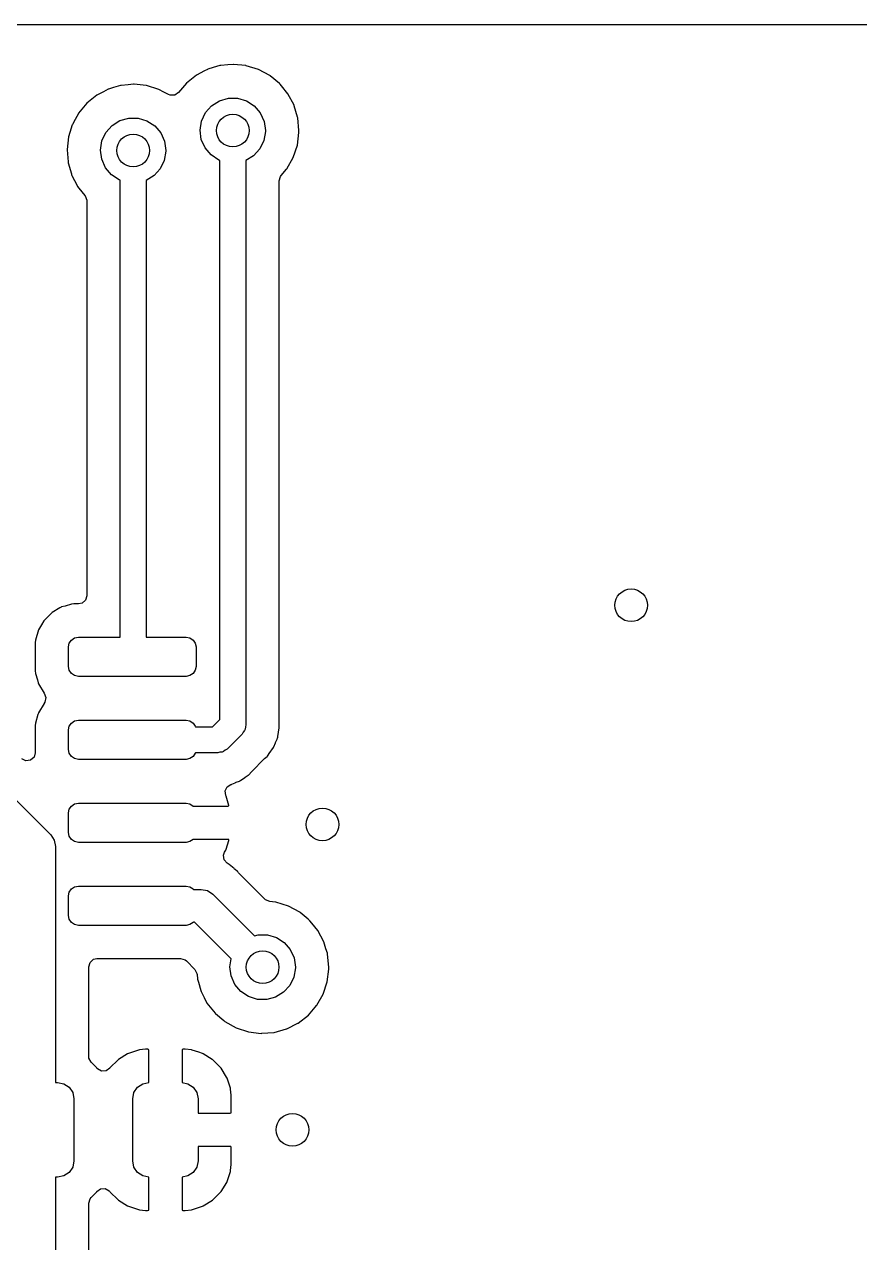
# Model space of a CAD drawing. Extents: x 63 to 234, y -148 to -41.
# Drawn here: x 182.48 to 195.27, y -59.28 to -40.64 of the extents above; entities that cross this region are included whole.
import ezdxf

# ---------------------------------------------------------------- set-up
doc = ezdxf.new("R2010")
doc.units = 0
doc.layers.add('BLACK', color=7, linetype='CONTINUOUS')

msp = doc.modelspace()

# ---------------------------------------------------------------- linework, layer by layer
at = {"layer": 'BLACK', "linetype": 'CONTINUOUS'}
for p, q in [((62.7415, -40.6405), (234.192, -40.6405)), ((185.243, -41.3531), (185.119, -41.4176)), ((185.289, -41.3289), (185.243, -41.3531)), ((185.294, -41.326), (185.289, -41.3289)), ((185.289, -41.3289), (185.289, -41.3289)), ((185.373, -41.3028), (185.294, -41.326)), ((185.478, -41.2719), (185.373, -41.3028)), ((185.484, -41.2702), (185.478, -41.2719)), ((185.478, -41.2719), (185.478, -41.2719)), ((185.49, -41.2696), (185.484, -41.2702)), ((185.599, -41.2598), (185.49, -41.2696)), ((185.49, -41.2696), (185.49, -41.2696)), ((185.681, -41.2522), (185.599, -41.2598)), ((185.687, -41.2529), (185.681, -41.2522)), ((185.872, -41.2723), (185.687, -41.2529)), ((185.687, -41.2529), (185.687, -41.2529)), ((185.878, -41.2729), (185.872, -41.2723)), ((185.872, -41.2723), (185.872, -41.2723)), ((186.067, -41.3314), (185.878, -41.2729)), ((186.241, -41.4255), (186.067, -41.3314)), ((184.075, -41.5646), (183.966, -41.5744)), ((184.157, -41.557), (184.075, -41.5646)), ((184.163, -41.5577), (184.157, -41.557)), ((184.348, -41.5771), (184.163, -41.5577)), ((184.163, -41.5577), (184.163, -41.5577)), ((184.965, -41.5416), (184.845, -41.685)), ((185.119, -41.4176), (184.965, -41.5416)), ((186.245, -41.4294), (186.241, -41.4255)), ((186.387, -41.5463), (186.245, -41.4294)), ((186.245, -41.4294), (186.245, -41.4294)), ((186.393, -41.5515), (186.387, -41.5463)), ((186.397, -41.5563), (186.393, -41.5515)), ((186.419, -41.5829), (186.397, -41.5563)), ((186.397, -41.5563), (186.397, -41.5563)), ((183.595, -41.7224), (183.441, -41.8464)), ((183.694, -41.6708), (183.595, -41.7224)), ((183.765, -41.6337), (183.694, -41.6708)), ((183.77, -41.6308), (183.765, -41.6337)), ((183.765, -41.6337), (183.765, -41.6337)), ((183.849, -41.6076), (183.77, -41.6308)), ((183.954, -41.5767), (183.849, -41.6076)), ((183.96, -41.575), (183.954, -41.5767)), ((183.954, -41.5767), (183.954, -41.5767)), ((183.966, -41.5744), (183.96, -41.575)), ((183.966, -41.5744), (183.966, -41.5744)), ((184.354, -41.5777), (184.348, -41.5771)), ((184.348, -41.5771), (184.348, -41.5771)), ((184.543, -41.6362), (184.354, -41.5777)), ((184.617, -41.6765), (184.543, -41.6362)), ((184.688, -41.7149), (184.617, -41.6765)), ((184.715, -41.7255), (184.688, -41.7149)), ((184.786, -41.7243), (184.715, -41.7255)), ((184.845, -41.685), (184.786, -41.7243)), ((186.518, -41.7048), (186.419, -41.5829)), ((186.611, -41.8794), (186.518, -41.7048)), ((183.441, -41.8464), (183.314, -41.9979)), ((185.256, -41.9911), (185.35, -41.8848)), ((185.35, -41.8848), (185.47, -41.8092)), ((185.47, -41.8092), (185.606, -41.7702)), ((185.606, -41.7702), (185.748, -41.7711)), ((185.748, -41.7711), (185.884, -41.8117)), ((185.884, -41.8117), (186.003, -41.8888)), ((186.003, -41.8888), (186.095, -41.9962)), ((186.613, -41.8853), (186.611, -41.8794)), ((186.665, -42.0589), (186.613, -41.8853)), ((183.261, -42.0942), (183.219, -42.1712)), ((183.311, -42.0033), (183.261, -42.0942)), ((183.314, -41.9979), (183.311, -42.0033)), ((183.311, -42.0033), (183.311, -42.0033)), ((183.826, -42.1896), (183.946, -42.114)), ((183.946, -42.114), (184.082, -42.075)), ((184.082, -42.075), (184.224, -42.0759)), ((184.224, -42.0759), (184.36, -42.1165)), ((184.36, -42.1165), (184.479, -42.1936)), ((185.174, -42.2595), (185.196, -42.1194)), ((185.196, -42.1194), (185.256, -41.9911)), ((186.095, -41.9962), (186.154, -42.1253)), ((186.154, -42.1253), (186.174, -42.2656)), ((186.668, -42.0688), (186.665, -42.0589)), ((186.687, -42.2656), (186.668, -42.0688)), ((183.18, -42.2941), (183.159, -42.3597)), ((183.217, -42.1771), (183.18, -42.2941)), ((183.219, -42.1712), (183.217, -42.1771)), ((183.217, -42.1771), (183.217, -42.1771)), ((183.672, -42.4242), (183.732, -42.2959)), ((183.732, -42.2959), (183.826, -42.1896)), ((184.479, -42.1936), (184.571, -42.301)), ((184.571, -42.301), (184.63, -42.4301)), ((185.192, -42.4001), (185.174, -42.2595)), ((186.174, -42.2778), (186.15, -42.4176)), ((186.174, -42.2656), (186.174, -42.2778)), ((186.662, -42.4901), (186.687, -42.2939)), ((186.687, -42.2939), (186.687, -42.2656)), ((183.159, -42.3597), (183.137, -42.5563)), ((183.65, -42.5643), (183.672, -42.4242)), ((184.63, -42.4301), (184.65, -42.5704)), ((185.25, -42.5298), (185.192, -42.4001)), ((186.15, -42.4176), (186.089, -42.5452)), ((186.6, -42.6778), (186.662, -42.4901)), ((183.137, -42.5563), (183.137, -42.5624)), ((183.137, -42.5624), (183.153, -42.745)), ((183.668, -42.7049), (183.65, -42.5643)), ((184.65, -42.5826), (184.626, -42.7224)), ((184.65, -42.5704), (184.65, -42.5826)), ((185.341, -42.6383), (185.25, -42.5298)), ((185.459, -42.7169), (185.341, -42.6383)), ((185.993, -42.6503), (185.874, -42.7236)), ((186.089, -42.5452), (185.993, -42.6503)), ((186.502, -42.8497), (186.6, -42.6778)), ((183.153, -42.745), (183.153, -42.7533)), ((183.153, -42.7533), (183.155, -42.7593)), ((183.155, -42.7593), (183.204, -42.9286)), ((183.726, -42.8346), (183.668, -42.7049)), ((183.817, -42.9431), (183.726, -42.8346)), ((184.565, -42.85), (184.469, -42.9551)), ((184.626, -42.7224), (184.565, -42.85)), ((185.474, -42.7217), (185.459, -42.7169)), ((185.474, -51.276), (185.474, -42.7217)), ((185.874, -42.7236), (185.874, -51.3591)), ((186.413, -42.9528), (186.498, -42.8544)), ((186.498, -42.8544), (186.502, -42.8497)), ((186.498, -42.8544), (186.498, -42.8544)), ((183.204, -42.9286), (183.208, -42.9434)), ((183.208, -42.9434), (183.213, -42.9528)), ((183.213, -42.9528), (183.291, -43.1058)), ((183.935, -43.0217), (183.817, -42.9431)), ((183.95, -43.0265), (183.935, -43.0217)), ((183.95, -50.0174), (183.95, -43.0265)), ((184.469, -42.9551), (184.35, -43.0284)), ((184.35, -43.0284), (184.35, -50.0174)), ((186.382, -43.0351), (186.403, -42.967)), ((186.382, -51.3342), (186.382, -43.0351)), ((186.403, -42.967), (186.413, -42.9528)), ((183.291, -43.1058), (183.298, -43.1194)), ((183.298, -43.1194), (183.384, -43.2279)), ((183.384, -43.2279), (183.414, -43.2658)), ((183.414, -43.2658), (183.441, -43.3316)), ((183.441, -43.3316), (183.441, -43.3441)), ((183.441, -43.3441), (183.441, -49.3829)), ((183.441, -49.3829), (183.421, -49.451)), ((183.028, -49.5694), (182.911, -49.6389)), ((183.047, -49.5583), (183.028, -49.5694)), ((183.055, -49.556), (183.047, -49.5583)), ((183.107, -49.5409), (183.055, -49.556)), ((183.055, -49.556), (183.055, -49.556)), ((183.207, -49.5118), (183.107, -49.5409)), ((183.213, -49.5113), (183.207, -49.5118)), ((183.242, -49.5091), (183.213, -49.5113)), ((183.213, -49.5113), (183.213, -49.5113)), ((183.244, -49.5089), (183.242, -49.5091)), ((183.242, -49.5091), (183.242, -49.5091)), ((183.315, -49.5089), (183.244, -49.5089)), ((183.368, -49.4975), (183.315, -49.5089)), ((183.421, -49.451), (183.368, -49.4975)), ((182.782, -49.7674), (182.746, -49.8286)), ((182.786, -49.7606), (182.782, -49.7674)), ((182.782, -49.7674), (182.782, -49.7674)), ((182.904, -49.6429), (182.786, -49.7606)), ((182.911, -49.6389), (182.904, -49.6429)), ((182.911, -49.6389), (182.911, -49.6389)), ((182.702, -49.9038), (182.655, -50.0636)), ((182.746, -49.8286), (182.702, -49.9038)), ((182.655, -50.0636), (182.652, -50.1009)), ((182.652, -50.1009), (182.652, -50.5339)), ((183.161, -50.1674), (183.172, -50.11)), ((183.172, -50.11), (183.205, -50.0613)), ((183.205, -50.0613), (183.253, -50.0288)), ((183.253, -50.0288), (183.311, -50.0174)), ((183.311, -50.0174), (183.95, -50.0174)), ((184.35, -50.0174), (184.961, -50.0174)), ((184.961, -50.0174), (185.018, -50.0288)), ((185.018, -50.0288), (185.067, -50.0613)), ((185.067, -50.0613), (185.099, -50.11)), ((185.099, -50.11), (185.111, -50.1674)), ((183.161, -50.4674), (183.161, -50.1674)), ((185.111, -50.1674), (185.111, -50.4674)), ((183.172, -50.5248), (183.161, -50.4674)), ((185.111, -50.4674), (185.099, -50.5248)), ((182.652, -50.5339), (182.655, -50.5712)), ((182.655, -50.5712), (182.684, -50.6712)), ((182.684, -50.6712), (182.698, -50.7168)), ((183.205, -50.5735), (183.172, -50.5248)), ((183.253, -50.606), (183.205, -50.5735)), ((183.311, -50.6174), (183.253, -50.606)), ((184.961, -50.6174), (183.311, -50.6174)), ((185.018, -50.606), (184.961, -50.6174)), ((185.067, -50.5735), (185.018, -50.606)), ((185.099, -50.5248), (185.067, -50.5735)), ((182.698, -50.7168), (182.702, -50.731)), ((182.702, -50.731), (182.786, -50.8742)), ((182.786, -50.8742), (182.789, -50.8769)), ((182.789, -50.8769), (182.814, -50.9413)), ((182.786, -51.0306), (182.702, -51.1738)), ((182.79, -51.0267), (182.786, -51.0306)), ((182.8, -51.0109), (182.79, -51.0267)), ((182.814, -50.9413), (182.8, -51.0109)), ((182.693, -51.2029), (182.655, -51.3336)), ((182.699, -51.1814), (182.693, -51.2029)), ((182.702, -51.1738), (182.699, -51.1814)), ((182.699, -51.1814), (182.699, -51.1814)), ((181.253, -51.4106), (182.888, -53.0448)), ((182.655, -51.3336), (182.652, -51.3709)), ((182.652, -51.3709), (182.652, -51.7862)), ((183.161, -51.4374), (183.172, -51.38)), ((183.161, -51.7374), (183.161, -51.4374)), ((183.172, -51.38), (183.205, -51.3313)), ((183.205, -51.3313), (183.253, -51.2988)), ((183.253, -51.2988), (183.311, -51.2874)), ((183.311, -51.2874), (184.961, -51.2874)), ((184.961, -51.2874), (185.018, -51.2988)), ((185.018, -51.2988), (185.067, -51.3313)), ((185.067, -51.3313), (185.099, -51.38)), ((185.099, -51.38), (185.101, -51.3874)), ((185.101, -51.3874), (185.363, -51.3874)), ((185.363, -51.3874), (185.474, -51.276)), ((185.854, -51.4458), (185.833, -51.4719)), ((185.857, -51.4346), (185.854, -51.4458)), ((185.863, -51.4249), (185.857, -51.4346)), ((185.867, -51.3917), (185.863, -51.4249)), ((185.874, -51.3591), (185.867, -51.3917)), ((186.375, -51.4664), (186.385, -51.4111)), ((186.383, -51.3414), (186.382, -51.3342)), ((186.386, -51.4036), (186.383, -51.3414)), ((186.385, -51.4111), (186.386, -51.4036)), ((185.815, -51.5002), (185.587, -51.7291)), ((185.833, -51.4719), (185.815, -51.5002)), ((186.303, -51.6961), (186.326, -51.6365)), ((186.326, -51.6365), (186.329, -51.6304)), ((186.329, -51.6304), (186.352, -51.5792)), ((186.352, -51.5792), (186.355, -51.5722)), ((186.355, -51.5722), (186.356, -51.5648)), ((186.356, -51.5648), (186.357, -51.5622)), ((186.357, -51.5622), (186.362, -51.546)), ((186.362, -51.546), (186.363, -51.5434)), ((186.363, -51.5434), (186.365, -51.5363)), ((186.365, -51.5363), (186.374, -51.4729)), ((186.374, -51.4729), (186.375, -51.4664)), ((182.652, -51.7862), (182.632, -51.8543)), ((183.172, -51.7948), (183.161, -51.7374)), ((183.205, -51.8435), (183.172, -51.7948)), ((185.099, -51.7948), (185.067, -51.8435)), ((185.101, -51.7874), (185.099, -51.7948)), ((185.445, -51.7874), (185.101, -51.7874)), ((185.478, -51.78), (185.445, -51.7874)), ((185.511, -51.7763), (185.478, -51.78)), ((185.521, -51.7702), (185.511, -51.7763)), ((185.532, -51.7676), (185.521, -51.7702)), ((185.558, -51.7468), (185.532, -51.7676)), ((185.587, -51.7291), (185.558, -51.7468)), ((186.204, -51.8364), (186.241, -51.7841)), ((186.241, -51.7841), (186.245, -51.7788)), ((186.245, -51.7788), (186.284, -51.7285)), ((186.284, -51.7285), (186.288, -51.7216)), ((186.288, -51.7216), (186.289, -51.7193)), ((186.289, -51.7193), (186.297, -51.7046)), ((186.297, -51.7046), (186.299, -51.7023)), ((186.299, -51.7023), (186.303, -51.6961)), ((182.508, -51.9109), (182.444, -51.8815)), ((182.579, -51.9008), (182.508, -51.9109)), ((182.632, -51.8543), (182.579, -51.9008)), ((183.253, -51.876), (183.205, -51.8435)), ((183.311, -51.8874), (183.253, -51.876)), ((184.961, -51.8874), (183.311, -51.8874)), ((185.018, -51.876), (184.961, -51.8874)), ((185.067, -51.8435), (185.018, -51.876)), ((185.964, -52.071), (186.155, -51.8802)), ((186.155, -51.8802), (186.161, -51.8744)), ((186.161, -51.8744), (186.199, -51.8414)), ((186.199, -51.8414), (186.204, -51.8364)), ((186.199, -51.8414), (186.199, -51.8414)), ((185.809, -52.2017), (185.859, -52.1628)), ((185.859, -52.1628), (185.865, -52.1589)), ((185.865, -52.1589), (185.911, -52.1271)), ((185.911, -52.1271), (185.917, -52.1228)), ((185.911, -52.1271), (185.911, -52.1271)), ((185.917, -52.1228), (185.959, -52.0762)), ((185.959, -52.0762), (185.964, -52.071)), ((185.559, -52.3714), (185.59, -52.3074)), ((185.567, -52.4419), (185.559, -52.3714)), ((185.59, -52.3074), (185.646, -52.2716)), ((185.646, -52.2716), (185.652, -52.2706)), ((185.652, -52.2706), (185.659, -52.2676)), ((185.659, -52.2676), (185.71, -52.245)), ((185.659, -52.2676), (185.659, -52.2676)), ((185.71, -52.245), (185.716, -52.2425)), ((185.716, -52.2425), (185.726, -52.239)), ((185.726, -52.239), (185.776, -52.2199)), ((185.776, -52.2199), (185.782, -52.2156)), ((185.782, -52.2156), (185.785, -52.2143)), ((185.785, -52.2143), (185.799, -52.2061)), ((185.799, -52.2061), (185.802, -52.2048)), ((185.802, -52.2048), (185.809, -52.2017)), ((183.205, -52.6013), (183.253, -52.5688)), ((183.253, -52.5688), (183.311, -52.5574)), ((183.311, -52.5574), (184.961, -52.5574)), ((184.961, -52.5574), (185.018, -52.5688)), ((185.018, -52.5688), (185.067, -52.6013)), ((185.572, -52.4516), (185.567, -52.4419)), ((185.612, -52.5915), (185.572, -52.4516)), ((183.161, -52.7074), (183.172, -52.65)), ((183.161, -53.0074), (183.161, -52.7074)), ((183.172, -52.65), (183.205, -52.6013)), ((185.067, -52.6013), (185.068, -52.6034)), ((185.068, -52.6034), (185.598, -52.6034)), ((185.598, -52.6034), (185.611, -52.5994)), ((185.611, -52.5994), (185.612, -52.5915)), ((182.888, -53.0448), (182.942, -53.1259)), ((182.942, -53.1259), (182.961, -53.2216)), ((183.172, -53.0648), (183.161, -53.0074)), ((183.205, -53.1135), (183.172, -53.0648)), ((183.253, -53.146), (183.205, -53.1135)), ((185.067, -53.1135), (185.018, -53.146)), ((185.068, -53.1114), (185.067, -53.1135)), ((185.603, -53.1114), (185.068, -53.1114)), ((185.572, -53.2632), (185.611, -53.1288)), ((185.611, -53.1147), (185.603, -53.1114)), ((185.611, -53.1288), (185.611, -53.1147)), ((182.961, -53.2216), (182.961, -53.2216)), ((182.961, -53.2216), (182.961, -56.8314)), ((183.311, -53.1574), (183.253, -53.146)), ((184.961, -53.1574), (183.311, -53.1574)), ((185.018, -53.146), (184.961, -53.1574)), ((185.532, -53.3546), (185.549, -53.3062)), ((185.549, -53.3062), (185.565, -53.2776)), ((185.565, -53.2776), (185.572, -53.2632)), ((185.543, -53.4247), (185.532, -53.3546)), ((185.59, -53.4763), (185.543, -53.4247)), ((185.593, -53.4777), (185.59, -53.4763)), ((185.598, -53.4822), (185.593, -53.4777)), ((185.604, -53.4854), (185.598, -53.4822)), ((185.609, -53.4887), (185.604, -53.4854)), ((185.615, -53.4921), (185.609, -53.4887)), ((185.621, -53.4968), (185.615, -53.4921)), ((185.671, -53.5393), (185.621, -53.4968)), ((185.621, -53.4968), (185.621, -53.4968)), ((185.674, -53.5421), (185.671, -53.5393)), ((185.69, -53.5549), (185.674, -53.5421)), ((185.696, -53.5597), (185.69, -53.5549)), ((185.702, -53.5654), (185.696, -53.5597)), ((185.71, -53.5724), (185.702, -53.5654)), ((185.744, -53.6018), (185.71, -53.5724)), ((185.75, -53.6066), (185.744, -53.6018)), ((185.744, -53.6018), (185.744, -53.6018)), ((185.754, -53.6125), (185.75, -53.6066)), ((185.763, -53.6241), (185.754, -53.6125)), ((185.754, -53.6125), (185.754, -53.6125)), ((185.775, -53.6385), (185.763, -53.6241)), ((186.165, -54.0284), (185.775, -53.6385)), ((183.172, -53.92), (183.205, -53.8713)), ((183.205, -53.8713), (183.253, -53.8388)), ((183.253, -53.8388), (183.311, -53.8274)), ((183.311, -53.8274), (184.961, -53.8274)), ((184.961, -53.8274), (185.018, -53.8388)), ((185.018, -53.8388), (185.067, -53.8713)), ((185.067, -53.8713), (185.071, -53.8774)), ((183.161, -53.9774), (183.172, -53.92)), ((183.161, -54.2774), (183.161, -53.9774)), ((185.071, -53.8774), (185.191, -53.8774)), ((185.191, -53.8774), (185.287, -53.8964)), ((185.287, -53.8964), (185.368, -53.9506)), ((185.368, -53.9506), (186.006, -54.5883)), ((186.175, -54.0376), (186.165, -54.0284)), ((186.241, -54.0646), (186.175, -54.0376)), ((186.282, -54.0689), (186.241, -54.0646)), ((186.329, -54.0739), (186.282, -54.0689)), ((186.335, -54.0745), (186.329, -54.0739)), ((186.329, -54.0739), (186.329, -54.0739)), ((186.524, -54.133), (186.335, -54.0745)), ((186.698, -54.2271), (186.524, -54.133)), ((186.703, -54.231), (186.698, -54.2271)), ((186.825, -54.3325), (186.703, -54.231)), ((186.703, -54.231), (186.703, -54.231)), ((183.172, -54.3348), (183.161, -54.2774)), ((183.205, -54.3835), (183.172, -54.3348)), ((183.253, -54.416), (183.205, -54.3835)), ((183.311, -54.4274), (183.253, -54.416)), ((184.961, -54.4274), (183.311, -54.4274)), ((185.018, -54.416), (184.961, -54.4274)), ((185.067, -54.3835), (185.018, -54.416)), ((185.071, -54.3774), (185.067, -54.3835)), ((185.088, -54.3774), (185.071, -54.3774)), ((185.65, -54.9397), (185.088, -54.3774)), ((186.85, -54.3531), (186.825, -54.3325)), ((186.854, -54.3579), (186.85, -54.3531)), ((186.883, -54.3933), (186.854, -54.3579)), ((186.854, -54.3579), (186.854, -54.3579)), ((186.975, -54.5064), (186.883, -54.3933)), ((186.006, -54.5883), (186.063, -54.5718)), ((186.063, -54.5718), (186.205, -54.5727)), ((186.205, -54.5727), (186.341, -54.6133)), ((186.341, -54.6133), (186.46, -54.6904)), ((187.068, -54.681), (186.975, -54.5064)), ((186.46, -54.6904), (186.552, -54.7978)), ((186.552, -54.7978), (186.611, -54.9269)), ((187.1, -54.7868), (187.068, -54.681)), ((187.121, -54.8552), (187.1, -54.7868)), ((183.469, -55.0619), (183.489, -54.9938)), ((183.489, -54.9938), (183.543, -54.9473)), ((183.543, -54.9473), (183.595, -54.9359)), ((183.595, -54.9359), (184.875, -54.9359)), ((184.875, -54.9359), (184.943, -54.9559)), ((184.943, -54.9559), (184.964, -54.9728)), ((184.964, -54.9728), (185.092, -55.1007)), ((185.631, -55.0611), (185.65, -54.9397)), ((186.611, -54.9269), (186.631, -55.0672)), ((187.125, -54.8704), (187.121, -54.8552)), ((187.145, -55.0672), (187.125, -54.8704)), ((183.469, -56.433), (183.469, -55.0619)), ((185.092, -55.1007), (185.126, -55.163)), ((185.126, -55.163), (185.129, -55.1793)), ((185.129, -55.1793), (185.134, -55.2435)), ((185.65, -55.2017), (185.631, -55.0611)), ((186.631, -55.0794), (186.608, -55.2192)), ((186.631, -55.0672), (186.631, -55.0794)), ((187.119, -55.2917), (187.144, -55.0955)), ((187.144, -55.0955), (187.145, -55.0672)), ((185.134, -55.2435), (185.134, -55.2501)), ((185.134, -55.2501), (185.148, -55.2981)), ((185.148, -55.2981), (185.185, -55.4262)), ((185.707, -55.3314), (185.65, -55.2017)), ((185.798, -55.4399), (185.707, -55.3314)), ((186.546, -55.3468), (186.451, -55.4519)), ((186.608, -55.2192), (186.546, -55.3468)), ((187.057, -55.4794), (187.119, -55.2917)), ((185.185, -55.4262), (185.189, -55.4402)), ((185.189, -55.4402), (185.203, -55.468)), ((185.203, -55.468), (185.236, -55.5322)), ((185.236, -55.5322), (185.279, -55.6162)), ((185.916, -55.5185), (185.798, -55.4399)), ((186.051, -55.5608), (185.916, -55.5185)), ((186.33, -55.5261), (186.193, -55.5634)), ((186.451, -55.4519), (186.33, -55.5261)), ((186.959, -55.6513), (187.057, -55.4794)), ((185.279, -55.6162), (185.402, -55.7712)), ((186.193, -55.5634), (186.051, -55.5608)), ((186.83, -55.8011), (186.933, -55.6819)), ((186.933, -55.6819), (186.955, -55.656)), ((186.955, -55.656), (186.959, -55.6513)), ((186.955, -55.656), (186.955, -55.656)), ((185.402, -55.7712), (185.407, -55.7751)), ((185.407, -55.7751), (185.407, -55.7751)), ((185.407, -55.7751), (185.536, -55.8851)), ((185.536, -55.8851), (185.553, -55.8993)), ((185.553, -55.8993), (185.725, -55.9958)), ((186.503, -56.0092), (186.669, -55.9256)), ((186.669, -55.9256), (186.674, -55.9228)), ((186.669, -55.9256), (186.669, -55.9256)), ((186.674, -55.9228), (186.83, -55.8011)), ((185.725, -55.9958), (185.914, -56.0569)), ((185.914, -56.0569), (186.11, -56.0804)), ((186.11, -56.0804), (186.116, -56.0799)), ((186.116, -56.0799), (186.301, -56.0657)), ((186.116, -56.0799), (186.116, -56.0799)), ((186.301, -56.0657), (186.307, -56.0652)), ((186.301, -56.0657), (186.301, -56.0657)), ((186.307, -56.0652), (186.498, -56.012)), ((186.498, -56.012), (186.503, -56.0092)), ((186.503, -56.0092), (186.503, -56.0092)), ((183.472, -56.4599), (183.469, -56.433)), ((183.506, -56.5222), (183.472, -56.4599)), ((183.925, -56.4795), (183.914, -56.4885)), ((184.063, -56.3942), (183.925, -56.4795)), ((184.076, -56.388), (184.063, -56.3942)), ((184.23, -56.3365), (184.076, -56.388)), ((184.244, -56.3337), (184.23, -56.3365)), ((184.339, -56.3237), (184.244, -56.3337)), ((184.346, -56.3234), (184.339, -56.3237)), ((184.375, -56.3234), (184.346, -56.3234)), ((184.383, -56.3251), (184.375, -56.3234)), ((184.384, -56.3263), (184.383, -56.3251)), ((184.389, -56.3415), (184.384, -56.3263)), ((184.389, -56.8322), (184.389, -56.3415)), ((184.898, -56.3293), (184.897, -56.3369)), ((184.897, -56.3369), (184.897, -56.8322)), ((184.9, -56.3279), (184.898, -56.3293)), ((184.915, -56.3234), (184.9, -56.3279)), ((184.94, -56.3234), (184.915, -56.3234)), ((184.946, -56.3237), (184.94, -56.3234)), ((185.041, -56.3334), (184.946, -56.3237)), ((185.054, -56.3363), (185.041, -56.3334)), ((185.155, -56.3699), (185.054, -56.3363)), ((185.208, -56.3874), (185.155, -56.3699)), ((185.222, -56.3936), (185.208, -56.3874)), ((185.36, -56.4786), (185.222, -56.3936)), ((185.371, -56.4877), (185.36, -56.4786)), ((183.591, -56.6071), (183.506, -56.5222)), ((183.595, -56.613), (183.591, -56.6071)), ((183.602, -56.6208), (183.595, -56.613)), ((183.663, -56.6565), (183.602, -56.6208)), ((183.734, -56.6532), (183.663, -56.6565)), ((183.792, -56.6122), (183.734, -56.6532)), ((183.799, -56.6032), (183.792, -56.6122)), ((183.914, -56.4885), (183.799, -56.6032)), ((185.486, -56.6022), (185.371, -56.4877)), ((185.495, -56.6136), (185.486, -56.6022)), ((185.58, -56.7514), (185.495, -56.6136)), ((182.961, -56.8314), (182.993, -56.8314)), ((182.993, -56.8314), (183.088, -56.8504)), ((183.088, -56.8504), (183.17, -56.9046)), ((184.216, -56.9046), (184.297, -56.8504)), ((184.297, -56.8504), (184.389, -56.8322)), ((184.897, -56.8322), (184.988, -56.8504)), ((184.988, -56.8504), (185.07, -56.9046)), ((185.586, -56.7646), (185.58, -56.7514)), ((185.638, -56.9188), (185.586, -56.7646)), ((183.17, -56.9046), (183.224, -56.9857)), ((183.224, -56.9857), (183.243, -57.0814)), ((184.143, -57.0814), (184.162, -56.9857)), ((184.162, -56.9857), (184.216, -56.9046)), ((185.07, -56.9046), (185.124, -56.9857)), ((185.124, -56.9857), (185.143, -57.0814)), ((185.641, -56.9322), (185.638, -56.9188)), ((185.65, -57.0278), (185.641, -56.9322)), ((185.651, -57.0343), (185.65, -57.0278)), ((185.651, -57.2889), (185.651, -57.0343)), ((183.243, -57.0814), (183.243, -58.0314)), ((184.143, -58.0314), (184.143, -57.0814)), ((185.143, -57.0814), (185.143, -57.3024)), ((185.143, -57.3024), (185.633, -57.3024)), ((185.633, -57.3024), (185.648, -57.2979)), ((185.648, -57.2979), (185.649, -57.2965)), ((185.649, -57.2965), (185.651, -57.2889)), ((185.637, -57.8104), (185.143, -57.8104)), ((185.143, -57.8104), (185.143, -58.0314)), ((185.645, -57.8121), (185.637, -57.8104)), ((185.646, -57.8133), (185.645, -57.8121)), ((185.651, -57.8285), (185.646, -57.8133)), ((185.651, -58.0785), (185.651, -57.8285)), ((183.224, -58.1271), (183.17, -58.2082)), ((183.243, -58.0314), (183.224, -58.1271)), ((184.162, -58.1271), (184.143, -58.0314)), ((184.216, -58.2082), (184.162, -58.1271)), ((185.124, -58.1271), (185.07, -58.2082)), ((185.143, -58.0314), (185.124, -58.1271)), ((185.641, -58.1793), (185.65, -58.085)), ((185.65, -58.085), (185.651, -58.0785)), ((182.993, -58.2814), (182.961, -58.2814)), ((182.961, -58.2814), (182.961, -65.0052)), ((183.088, -58.2624), (182.993, -58.2814)), ((183.17, -58.2082), (183.088, -58.2624)), ((184.297, -58.2624), (184.216, -58.2082)), ((184.389, -58.2806), (184.297, -58.2624)), ((184.389, -58.7759), (184.389, -58.2806)), ((184.988, -58.2624), (184.897, -58.2806)), ((184.897, -58.2806), (184.897, -58.7713)), ((185.07, -58.2082), (184.988, -58.2624)), ((185.581, -58.3602), (185.587, -58.347)), ((185.587, -58.347), (185.638, -58.1927)), ((185.638, -58.1927), (185.641, -58.1793)), ((183.506, -58.5908), (183.587, -58.5099)), ((183.587, -58.5099), (183.592, -58.5047)), ((183.587, -58.5099), (183.587, -58.5099)), ((183.592, -58.5047), (183.595, -58.5002)), ((183.595, -58.5002), (183.652, -58.4596)), ((183.652, -58.4596), (183.723, -58.4563)), ((183.723, -58.4563), (183.784, -58.492)), ((183.784, -58.492), (183.792, -58.5005)), ((183.792, -58.5005), (183.8, -58.5106)), ((183.8, -58.5106), (183.915, -58.6251)), ((185.372, -58.6243), (185.487, -58.5096)), ((185.487, -58.5096), (185.496, -58.4982)), ((185.496, -58.4982), (185.581, -58.3602)), ((183.469, -58.6798), (183.489, -58.6117)), ((183.469, -60.5589), (183.469, -58.6798)), ((183.489, -58.6117), (183.506, -58.5908)), ((183.915, -58.6251), (183.926, -58.6342)), ((183.926, -58.6342), (184.064, -58.7192)), ((184.064, -58.7192), (184.077, -58.7254)), ((185.21, -58.7248), (185.223, -58.7186)), ((185.223, -58.7186), (185.361, -58.6333)), ((185.361, -58.6333), (185.372, -58.6243)), ((184.077, -58.7254), (184.232, -58.7765)), ((184.232, -58.7765), (184.245, -58.7794)), ((184.245, -58.7794), (184.339, -58.7891)), ((184.339, -58.7891), (184.346, -58.7894)), ((184.346, -58.7894), (184.371, -58.7894)), ((184.371, -58.7894), (184.386, -58.7849)), ((184.386, -58.7849), (184.387, -58.7835)), ((184.387, -58.7835), (184.389, -58.7759)), ((184.897, -58.7713), (184.901, -58.7865)), ((184.901, -58.7865), (184.903, -58.7877)), ((184.903, -58.7877), (184.91, -58.7894)), ((184.91, -58.7894), (184.94, -58.7894)), ((184.94, -58.7894), (184.946, -58.7891)), ((184.946, -58.7891), (185.042, -58.7791)), ((185.042, -58.7791), (185.055, -58.7763)), ((185.055, -58.7763), (185.21, -58.7248))]:
    msp.add_line(p, q, dxfattribs=at)
at = {"layer": 'BLACK'}
for centre in [(185.674, -42.2656), (184.15, -42.5704), (191.77, -49.53), (187.046, -52.8828), (186.131, -55.0672), (186.588, -57.5564)]:
    msp.add_circle(centre, 0.25, dxfattribs=at)

doc.saveas('drawing.dxf')
